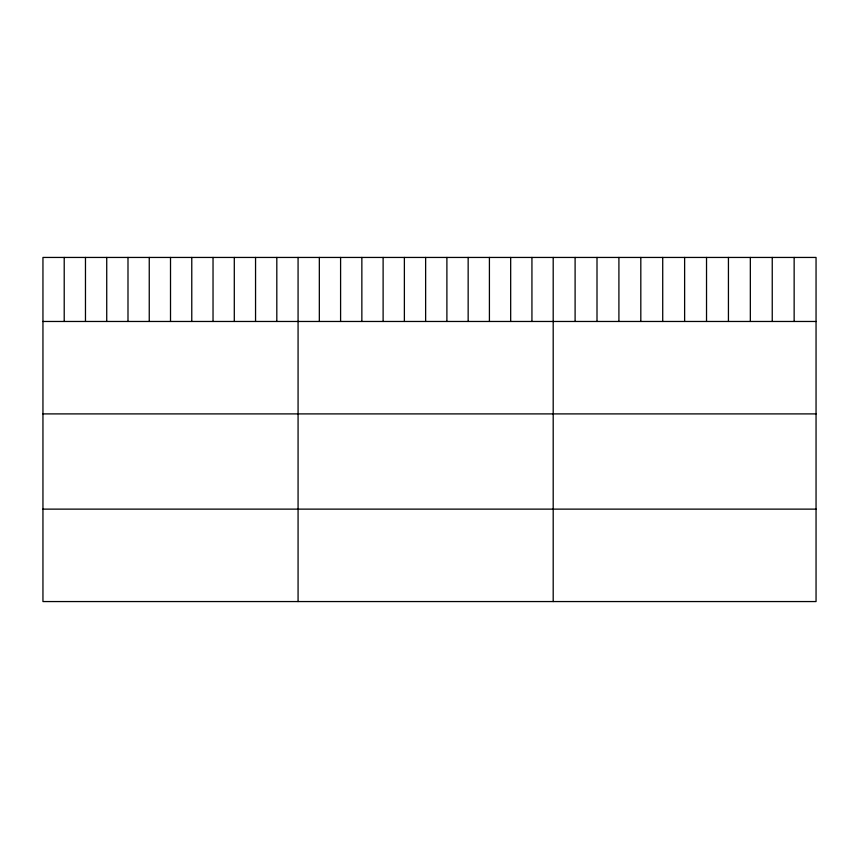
<?xml version="1.0" encoding="UTF-8"?>
<svg xmlns="http://www.w3.org/2000/svg" width="859" height="859" viewBox="0 0 859 859"><rect width="100%" height="100%" fill="white"/><g stroke="black" fill="none" stroke-linecap="round" stroke-linejoin="round"><path stroke-width="1.29" d="M816.05 321.47L816.05 601.558L42.95 601.558L42.95 257.442L816.05 257.442L816.05 321.47L42.95 321.47M42.95 413.898L816.05 413.898M42.95 509.129L816.05 509.129M794.145 257.442L794.145 321.47M772.241 257.442L772.241 321.47M750.336 257.442L750.336 321.47M728.432 257.442L728.432 321.47M706.528 257.442L706.528 321.47M684.623 257.442L684.623 321.47M662.719 257.442L662.719 321.47M640.814 257.442L640.814 321.47M618.909 257.442L618.909 321.47M597.005 257.442L597.005 321.47M575.101 257.442L575.101 321.47M553.196 257.442L553.196 601.558M531.936 257.442L531.936 321.47M510.675 257.442L510.675 321.47M489.415 257.442L489.415 321.47M468.155 257.442L468.155 321.47M446.895 257.442L446.895 321.47M425.634 257.442L425.634 321.47M404.374 257.442L404.374 321.47M383.114 257.442L383.114 321.47M361.854 257.442L361.854 321.47M340.594 257.442L340.594 321.47M319.333 257.442L319.333 321.47M298.073 257.442L298.073 601.558M276.813 257.442L276.813 321.47M255.553 257.442L255.553 321.47M234.292 257.442L234.292 321.47M213.032 257.442L213.032 321.47M191.772 257.442L191.772 321.47M170.512 257.442L170.512 321.47M149.251 257.442L149.251 321.47M127.991 257.442L127.991 321.47M106.731 257.442L106.731 321.47M85.47 257.442L85.47 321.47M64.21 257.442L64.21 321.47"/></g></svg>
